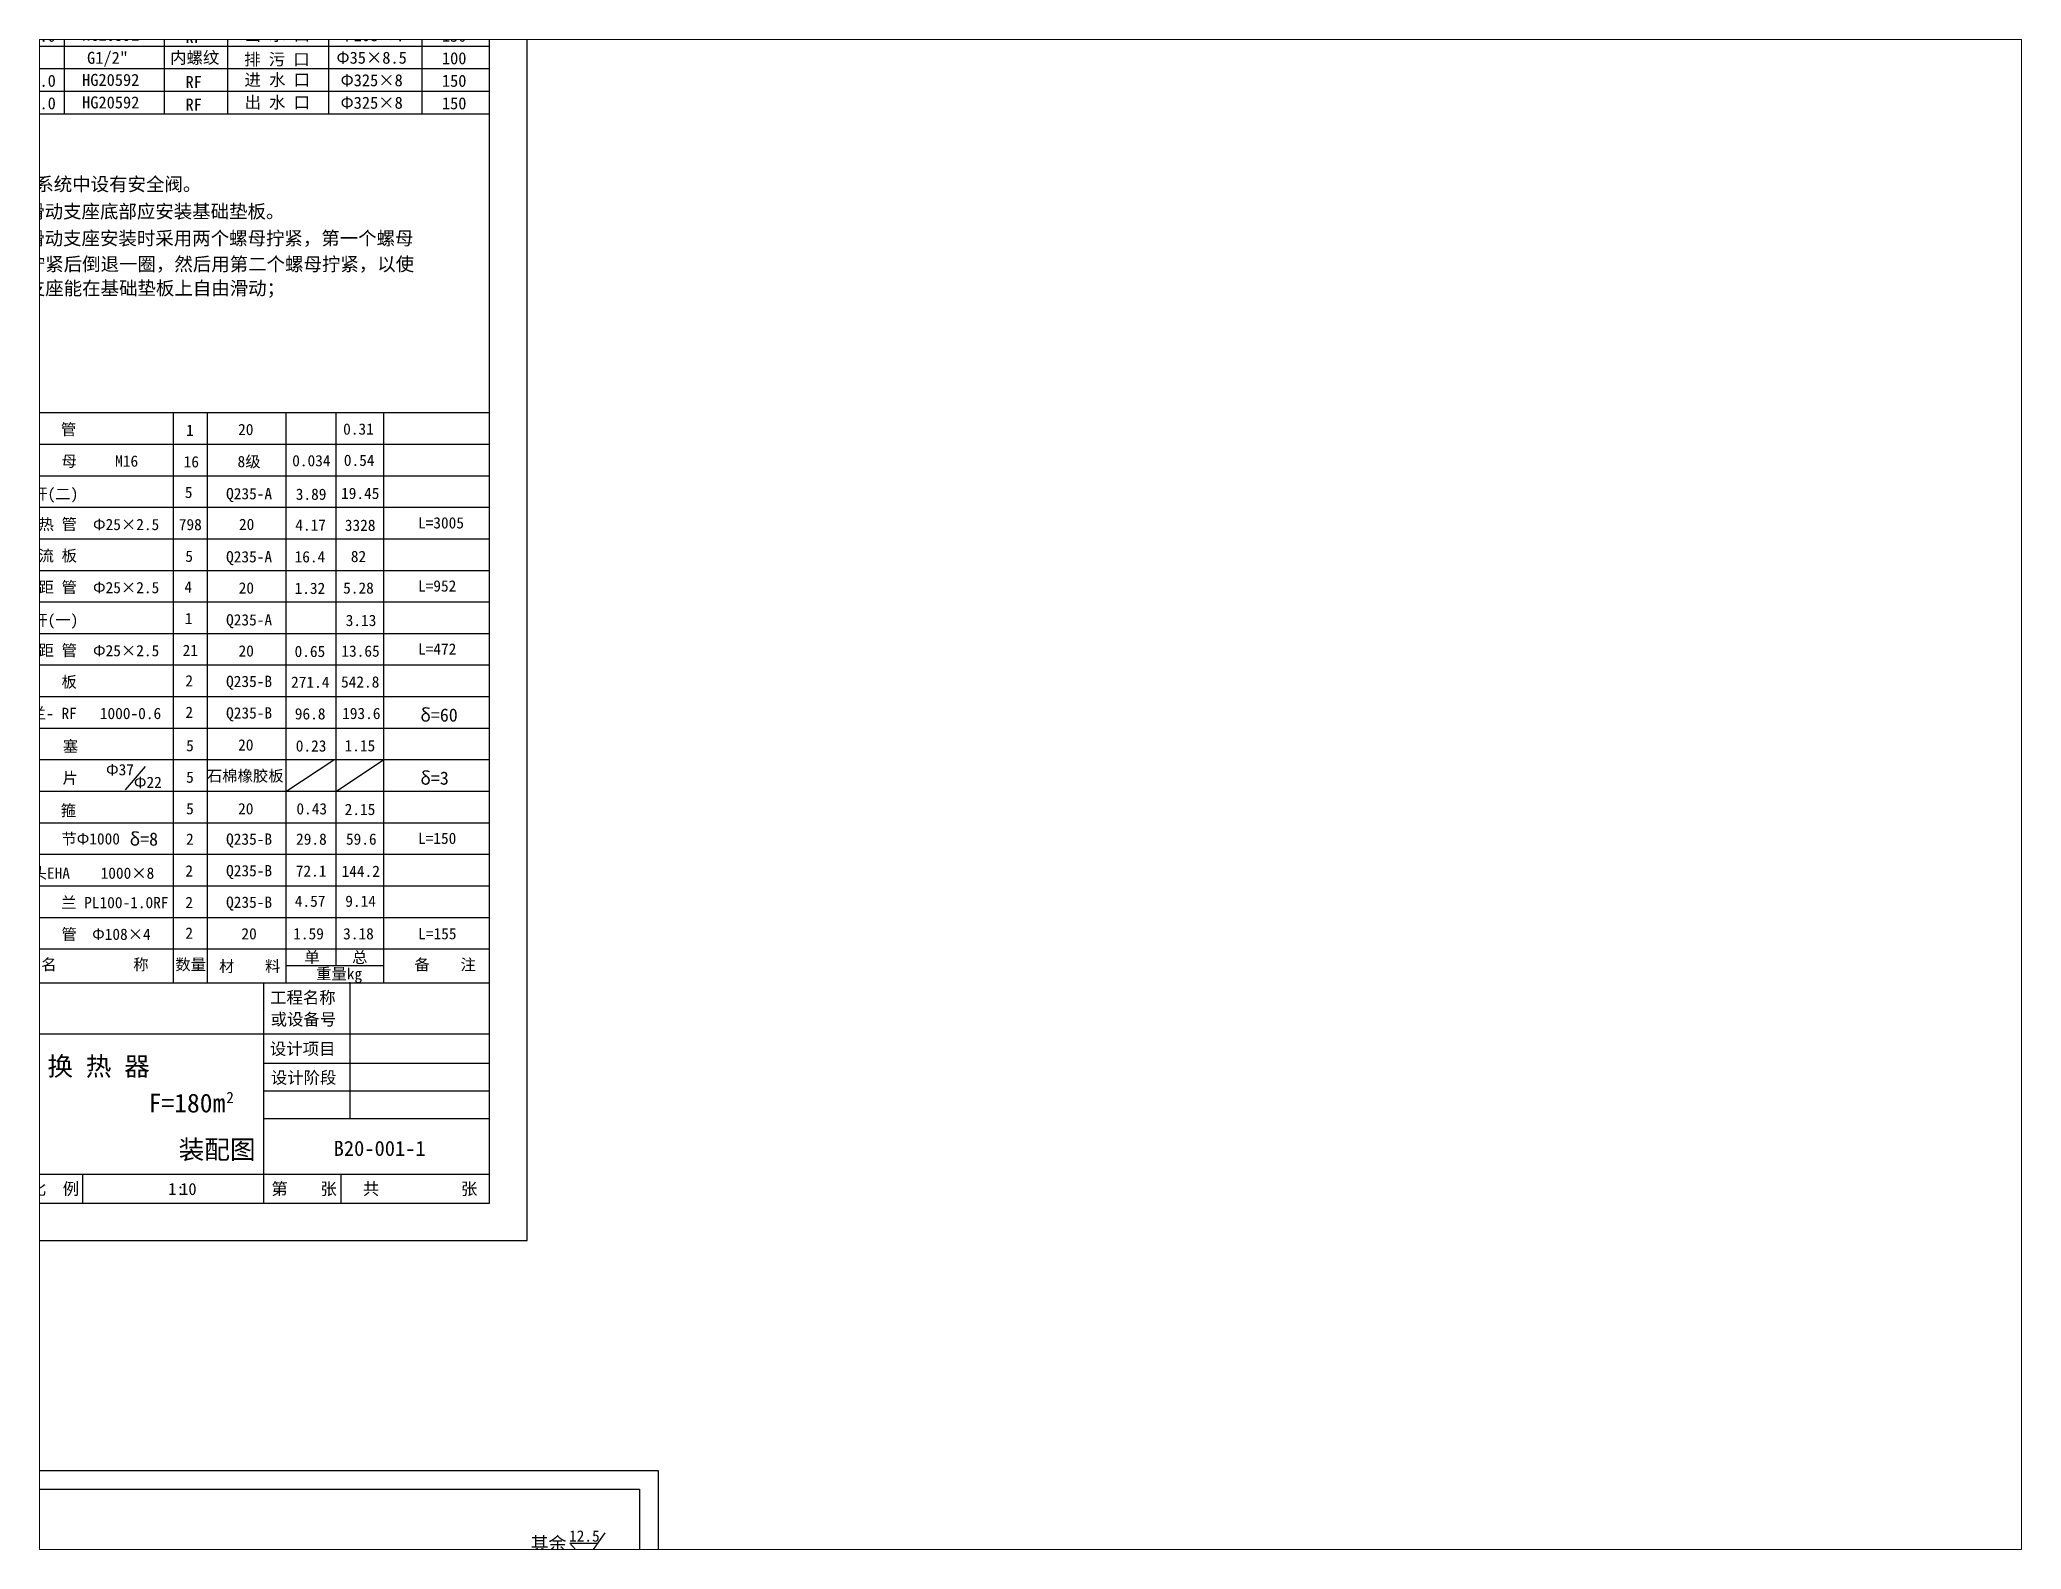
# Paper-space layout '布局1' of a CAD drawing. Extents: x 1.05 to 9.45, y 0.8 to 7.2.
# The model-space entities are those that its viewports show. They can reach past a viewport. Long polylines and large blocks are cut down to what shows.
import ezdxf

# ---------------------------------------------------------------- set-up
doc = ezdxf.new("R2010")
doc.units = 0
doc.header["$LTSCALE"] = 50
doc.header["$MEASUREMENT"] = 0
doc.layers.get('0').update_dxf_attribs({"linetype": 'CONTINUOUS'})
doc.styles.get("Standard").update_dxf_attribs({"font": 'SIMFANG.TTF'})
doc.styles.add('style1', font='SIMFANG.TTF')

msp = doc.modelspace()

# ---------------------------------------------------------------- linework, layer by layer
at = {"color": 1}
for p, q in [((2004.8, 100), (2004.8, 5840)), ((2004.8, 3000), (524.8, 3000)), ((2004.8, 2204), (204.8, 2204)), ((-6055.2, 100), (2004.8, 100)), ((-1493.9, -661.7), (2403.6, -661.7)), ((2403.6, -661.7), (2403.6, -3531.7))]:
    msp.add_line(p, q, dxfattribs=at)
at = {"color": 2}
for p, q in [((872, 3480.6), (872, 3000)), ((1138.3, 3480.6), (1138.3, 3000)), ((1306.7, 3480.6), (1306.7, 3000)), ((1575.5, 3480.6), (1575.5, 3000)), ((1824.2, 3480.6), (1824.2, 3000)), ((2004.8, 3180), (524.8, 3180)), ((2004.8, 3120), (524.8, 3120)), ((2004.8, 3060), (524.8, 3060)), ((1162.5, 2204), (1162.5, 686)), ((1252.5, 2204), (1252.5, 686)), ((1462.5, 2204), (1462.5, 686)), ((1595.3, 2204), (1595.3, 732)), ((1722.5, 2204), (1722.5, 686)), ((2004.8, 2120), (204.8, 2120)), ((2004.8, 2036), (204.8, 2036)), ((2004.8, 1952), (204.8, 1952)), ((2004.8, 1868), (204.8, 1868)), ((2004.8, 1784), (204.8, 1784)), ((2004.8, 1700), (204.8, 1700)), ((2004.8, 1616), (204.8, 1616)), ((2004.8, 1532), (204.8, 1532)), ((2004.8, 1448), (204.8, 1448)), ((2004.8, 1364), (204.8, 1364)), ((2004.8, 1280), (204.8, 1280)), ((2004.8, 1196), (204.8, 1196)), ((2004.8, 1112), (204.8, 1112)), ((2004.8, 1028), (204.8, 1028)), ((2004.8, 944), (204.8, 944)), ((2004.8, 860), (204.8, 860)), ((2004.8, 776), (204.8, 776)), ((2004.8, 686), (204.8, 686)), ((1402.5, 686), (1402.5, 101.5)), ((1722.5, 732), (1462.5, 732)), ((1632.5, 688.2), (1632.5, 324)), ((2004.8, 550), (204.8, 550)), ((2004.8, 472), (1402.5, 472)), ((2004.8, 398), (1402.5, 398)), ((2004.8, 324), (1402.5, 324)), ((2004.8, 176), (204.8, 176)), ((921.8, 100.1), (921.8, 176)), ((1609.3, 100.1), (1609.3, 176.4)), ((-1746.4, -611.7), (2453.6, -611.7)), ((2453.6, -611.7), (2453.6, -3581.7)), ((2311.1, -777.8), (2259.7, -851.7)), ((2218.5, -805.9), (2259.7, -851.7)), ((2218.5, -805.9), (2291.5, -806))]:
    msp.add_line(p, q, dxfattribs=at)
at = {"color": 4}
for p, q in [((1462.5, 1196), (1589.6, 1280)), ((1595.3, 1196), (1722.5, 1280)), ((1035.1, 1200.5), (1088.7, 1262.4))]:
    msp.add_line(p, q, dxfattribs=at)
at = {"color": 2}
msp.add_lwpolyline([(-6305.2, 0), (2104.8, 0), (2104.8, 5940), (-6305.2, 5940)], close=True, dxfattribs=at)

# ---------------------------------------------------------------- texts
for s, height, p in [('PL100-1.0', 32, (653.8, 3192.5)), ('HG20592', 32, (919.7, 3194.9)), ('RF', 32, (1195, 3189.1)), ('出 水 口', 32, (1352.1, 3195)), ('Φ108×4', 32, (1607.9, 3194)), ('150', 32, (1877.7, 3192.5)), ('G1/2"', 32, (932.9, 3133.7)), ('内螺纹', 32, (1154.1, 3134.2)), ('排 污 口', 32, (1351.3, 3129.8)), ('Φ35×8.5', 32, (1596.9, 3134)), ('100', 32, (1877.7, 3132.5)), ('PL300-1.0', 32, (653.8, 3072.5)), ('HG20592', 32, (919.7, 3074.9)), ('RF', 32, (1195, 3069.1)), ('进 水 口', 32, (1352.1, 3075)), ('Φ325×8', 32, (1607.9, 3074)), ('150', 32, (1877.7, 3072.5)), ('PL300-1.0', 32, (653.8, 3012.5)), ('HG20592', 32, (919.7, 3014.9)), ('RF', 32, (1195, 3009.1)), ('出 水 口', 32, (1352.1, 3015)), ('Φ325×8', 32, (1607.9, 3014)), ('150', 32, (1877.7, 3012.5)), ('注： 1，系统中设有安全阀。', 36, (598.9, 2795.3)), ('2,滑动支座底部应安装基础垫板。', 36, (721.9, 2722.7)), ('3,滑动支座安装时采用两个螺母拧紧，第一个螺母', 36, (721.9, 2651.2)), ('拧紧后倒退一圈，然后用第二个螺母拧紧，以使', 36, (772.5, 2582.4)), ('支座能在基础垫板上自由滑动；', 36, (772.5, 2518.2)), ('接    管  ', 30, (740.5, 2145.2)), ('1', 30, (1196.5, 2143)), ('20', 30, (1335.1, 2145)), ('0.31', 30, (1614.7, 2146.2)), ('螺    母     M16', 30, (742.2, 2060.9)), ('16', 30, (1190.1, 2059)), ('8级', 30, (1333.6, 2059.6)), ('0.034', 30, (1479.1, 2061.9)), ('0.54', 30, (1616.6, 2063)), ('拉杆(二)    ', 30, (746, 1973.4)), ('5', 30, (1193.2, 1977.6)), ('Q235-A', 30, (1303.1, 1974.1)), ('3.89', 30, (1488.6, 1972.6)), ('19.45', 30, (1609.2, 1974.9)), ('换 热 管', 30, (742.4, 1892.9)), ('Ф25×2.5', 30, (948.8, 1892)), ('798', 30, (1177.2, 1891.8)), ('20', 30, (1337.3, 1892.3)), ('4.17', 30, (1487.3, 1890.5)), ('3328', 30, (1619.2, 1890)), ('L=3005', 30, (1814, 1896.4)), ('折 流 板', 30, (742.4, 1808.9)), ('5', 30, (1194.5, 1807.4)), ('Q235-A', 30, (1303.1, 1806.1)), ('16.4', 30, (1485.4, 1806.1)), ('82', 30, (1635.2, 1806.9)), ('定 距 管', 30, (742.4, 1724.9)), ('Ф25×2.5', 30, (948.8, 1724)), ('4', 30, (1192, 1725.5)), ('20', 30, (1336.6, 1723)), ('1.32', 30, (1485.4, 1722.1)), ('5.28', 30, (1614.7, 1722.9)), ('L=952', 30, (1814, 1728.4)), ('拉杆(一)    ', 30, (746, 1637.4)), ('1', 30, (1193.2, 1641.6)), ('Q235-A', 30, (1303.1, 1638.1)), ('3.13', 30, (1621.5, 1636.6)), ('定 距 管', 30, (742.4, 1556.9)), ('Ф25×2.5', 30, (948.8, 1556)), ('21', 30, (1187.3, 1556.8)), ('20', 30, (1336.2, 1555.3)), ('0.65', 30, (1485.4, 1554.1)), ('13.65', 30, (1610, 1554.9)), ('L=472', 30, (1814, 1560.4)), ('管    板 ', 30, (742.2, 1472.9)), ('2', 30, (1194.7, 1475.9)), ('Q235-B', 30, (1303.1, 1474.2)), ('271.4', 30, (1476.1, 1472.1)), ('542.8', 30, (1609.1, 1472.8)), ('法兰- RF   1000-0.6', 30, (742.2, 1388.9)), ('2', 30, (1194.7, 1391.9)), ('Q235-B', 30, (1303.1, 1390.2)), ('96.8', 30, (1486, 1387.9)), ('193.6', 30, (1612.1, 1388.9)), (' δ=60', 35, (1796.3, 1382.1)), ('管    塞', 30, (746, 1301.4)), ('5', 30, (1196.7, 1303.2)), ('20', 30, (1335.1, 1305)), ('0.23', 30, (1488.6, 1302.4)), ('1.15', 30, (1618.5, 1302.9)), ('Ф37', 30, (983.5, 1239.1)), ('垫    片', 30, (745.1, 1216.9)), ('Ф22', 30, (1057.7, 1205.3)), ('5', 30, (1196.7, 1219.2)), ('石棉橡胶板', 30, (1251.7, 1222.7)), (' δ=3', 35, (1796.3, 1214.1)), ('管    箍', 30, (740.3, 1130.6)), ('5', 30, (1196.7, 1135.2)), ('20', 30, (1335.1, 1135.2)), ('0.43', 30, (1490.3, 1135)), ('2.15', 30, (1618.8, 1133.3)), ('短    节Ф1000 ', 30, (742, 1055)), ('  δ=8', 35, (998.4, 1051.8)), ('2', 30, (1196.5, 1054.1)), ('Q235-B', 30, (1303.1, 1054.2)), ('29.8', 30, (1489.4, 1054.2)), ('59.6', 30, (1622.2, 1054.2)), ('L=150', 30, (1814, 1056.4)), ('封头EHA    1000×8', 30, (744.3, 963.6)), ('2', 30, (1194.7, 969.6)), ('Q235-B', 30, (1303.1, 970.2)), ('72.1', 30, (1488.6, 969.2)), ('144.2', 30, (1610.6, 968.6)), ('法    兰 PL100-1.0RF', 30, (741.4, 885.2)), ('2', 30, (1194.7, 885.6)), ('Q235-B', 30, (1303.1, 886.2)), ('4.57', 30, (1486, 888.9)), ('9.14', 30, (1620.4, 888.9)), ('接    管  Ф108×4', 30, (742.2, 800.9)), ('2', 30, (1194.7, 803.9)), ('20', 30, (1343.9, 802.2)), ('1.59', 30, (1481.8, 802.2)), ('3.18', 30, (1614.7, 802.2)), ('L=155', 30, (1814.5, 802.4)), ('名          称', 30, (810.9, 720.4)), ('数量', 30, (1167.9, 720.3)), ('材    料', 30, (1284.2, 715.8)), ('单', 30, (1511.3, 739.7)), ('总', 30, (1638.5, 739.7)), ('备    注', 30, (1804.6, 720.1)), ('重量kg', 30, (1542.6, 695.6)), ('工程名称', 32, (1420.2, 631.4)), ('或设备号', 32, (1421.7, 573.3)), ('设计项目', 32, (1419.7, 494.9)), ('换 热 器', 50, (827.3, 439.3)), ('设计阶段', 32, (1422.2, 418.2)), ('F=180m', 50, (1096.9, 341.4)), ('2', 30, (1303.4, 366.3)), ('装配图', 50, (1176.9, 217.7)), ('B20-001-1', 40, (1589.5, 225.7)), ('比  例', 32, (780.9, 122)), ('第    张', 32, (1423.5, 122)), ('共          张', 32, (1667.1, 122.1)), ('1:', 32, (1148.9, 121.5)), ('10', 32, (1180.9, 121.5))]:
    msp.add_text(s, height=height, dxfattribs=at).set_placement(p)
at = {"color": 2, "insert": (2161.6, -808.2), "char_height": 34.98, "attachment_point": 5, "style": 'style1'}
msp.add_mtext('其余', dxfattribs=at)
at = {"color": 4, "linetype": 'ByBlock', "insert": (2257, -786.7), "char_height": 30, "attachment_point": 5, "style": 'style1'}
msp.add_mtext('{\\fFangSong_GB2312|b0|i0|c134|p49;12.5}', dxfattribs=at)

psp = doc.layouts.new('布局1')

# ---------------------------------------------------------------- viewports
at = {"layer": '0', "color": 4}
psp.add_viewport(center=(5.25, 4), size=(8.4, 6.4), view_center_point=(3444.8599, 1187.9955), view_height=4020.197786, dxfattribs=at)

doc.saveas('drawing.dxf')
